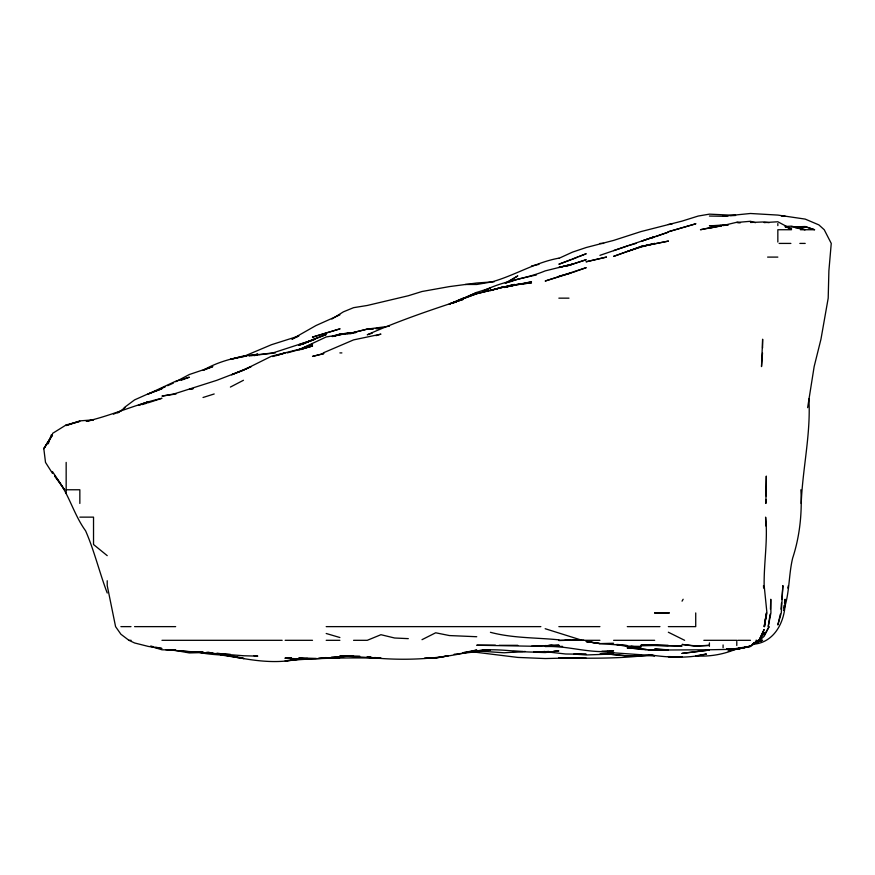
<?xml version="1.0" encoding="UTF-8"?>
<svg xmlns="http://www.w3.org/2000/svg" width="875" height="875" viewBox="0 0 875 875"><rect width="100%" height="100%" fill="white"/><g stroke="black" fill="none" stroke-linecap="round" stroke-linejoin="round"><path stroke-width="1.31" d="M762.562 347.933L762.628 339.216L761.513 366.592L762.519 352.909M765.975 499.723L765.877 503.453L766.303 476.077L766.073 495.983M800.877 489.77C802.222 512.837 799.848 536.178 792.63 558.195C788.495 575.444 789.764 593.644 783.541 610.455M770.448 609.208L770.777 599.255L770.919 612.938L768.217 626.631L770.131 614.184M781.834 599.255L782.906 585.572L781.288 612.938L777.842 624.969L780.369 614.141M780.97 609.208L781.506 602.984M801.205 503.453C802.583 468.464 810.939 434 808.894 398.945M765.778 616.678L764.498 626.631L766.445 612.938L764.148 626.631L766.938 612.938L764.148 585.397C763.82 562.57 768.009 539.941 765.614 517.136L765.734 525.853M807.636 407.652L814.155 366.592L820.958 339.216L828.198 298.156L828.888 270.791L831.25 243.414L824.228 229.731L818.902 224.908L805.208 219.1L777.842 215.086L750.466 213.489L724.894 216.048M783.65 607.961L784.066 605.478M784.47 602.984L785.083 599.255C786.188 619.325 775.359 642.884 752.959 644.262M787.828 588.055L788.375 585.572M48.311 443.734L51.242 435.017L52.478 435.017L43.816 448.711L45.511 462.394L52.478 473.353M728.066 650.88L750.466 646.538L759.095 640.314L764.148 629.497L758.975 640.314L752.598 643.956L759.172 640.314L764.148 632.417L759.15 640.314L752.631 643.989M764.148 635.392L769.103 626.631L764.148 636.289L759.62 640.314L755.038 642.294M682.041 601.169L683.145 599.255M52.139 435.017L43.816 448.711L52.478 435.017M117.742 412.956L124.983 407.652M124.195 407.652L134.586 399.886L147.842 393.969M331.898 319.025L343.372 311.85L353.566 307.672L367.259 305.473L408.308 295.75L422.002 291.506L449.367 286.606L476.744 282.997L494.167 281.783M506.395 283.052L517.803 275.909L505.258 283.183M52.478 433.442L66.161 424.922L79.844 421.334L66.161 425.502L66.161 424.922M175.645 381.752L189.339 374.522L212.833 366.592L203.022 370.377C216.344 362.578 231.383 358.247 246.564 355.95L230.387 359.384L244.081 355.83L257.764 354.878L254.034 355.655M230.387 387.067L243.458 380.275M422.002 639.68L435.684 632.789L449.367 635.556L476.744 636.727M476.744 292.48L452.791 303.133L476.744 292.403L490.427 288.028L485.45 290.27M245.252 369.436L251.125 366.592L231.634 374.762L244.081 370.005M148.28 393.969L175.645 381.248L189.339 377.202L181.169 380.275M483.591 290.959C502.873 280.689 525.197 279.267 545.169 270.9L572.545 264.108L586.228 259.7L566.322 266.306M302.247 344.477L313.436 339.216L326.2 334.556L298.823 345.363L315.066 339.216L273 352.909L249.058 355.677L257.764 354.878M301.109 349.562L312.506 344.367L300.07 349.639M161.963 388.292L165.386 386.739M167.661 385.7L173.37 383.097M558.862 258.158C534.68 262.544 513.931 276.041 490.427 282.286M451.861 303.461L464.198 298.156M558.862 258.366L572.545 252.109L586.228 247.516L613.605 240.417L640.981 231.58L682.041 221.112L698.195 216.048L709.406 214.145L735.536 215.37M449.367 304.052L463.061 298.156M339.883 314.869L315.995 325.533L291.911 339.216L298.823 336.022L271.447 344.717L244.081 356.267M312.506 344.017L298.823 349.781L326.2 336.952L353.566 332.489L367.259 329.131L389.452 326.189M751.625 644.711L762.103 640.314L755.639 642.436M572.545 259.219L577.631 257.097M113.444 414.148L120.903 411.086M323.181 352.909L353.566 339.894L380.942 334.13L375.966 335.65M578.867 256.616L586.228 253.728L558.862 264.239L571.298 259.667M148.422 393.969L161.963 388.719L148.28 393.772M599.922 255.358L654.664 236.611L642.217 240.975M572.545 272.573L576.1 271.239M640.981 246.542L668.347 241.106L640.981 246.542L613.605 256.386L640.981 246.542L654.664 243.414L640.981 247.067M66.161 425.502L79.844 420.886L93.527 419.825L86.264 421.334C112.044 415.472 136.15 404.119 161.963 398.289L148.28 402.762M465.456 297.719L476.744 293.705L514.358 284.473L476.744 293.705L449.367 303.975L463.061 299.425C430.664 309.936 398.387 320.939 367.259 334.786L372.236 333.167M642.217 240.964L668.347 232.138L655.911 236.545M650.934 238.306L654.664 236.994M509.097 282.188L517.803 279.147L536.462 274.925M558.862 276.281L571.298 272.913L545.169 281.028L586.228 267.663L577.281 270.791M613.605 250.622L627.288 245.963M736.783 648.78C723.844 654.391 709.789 656.852 695.723 655.9M298.823 344.728L312.506 340.156M627.288 251.53L639.734 247.472M738.019 648.561L740.512 647.741L738.019 648.452M203.022 397.502L214.189 393.969M754.119 642.983L762.639 640.314L755.333 642.469M252.787 355.567L257.764 354.036L251.541 355.655M301.317 349.398L312.506 345.953L271.447 356.234L244.081 369.841L216.705 380.352L173.95 393.969L161.963 396.091L176.072 393.969M287.208 352.909L312.506 345.953M332.413 336.295L339.883 334.031L356.059 332.456L339.883 334.042M142.056 404.589L147.033 403.123M628.545 245.602L636.038 243.414M272.694 356.562L285.141 352.964L276.423 355.513M323.706 353.544L312.506 356.409L323.706 353.686M353.566 332.489L367.259 329.098L373.472 328.727M709.406 228.2L721.853 225.717L700.459 229.731L723.089 224.886L728.066 224.7M193.069 388.489L189.339 389.309L193.069 388.741M531.486 265.978L538.956 264.37M517.803 284.736L531.486 281.827L504.12 287.088L515.309 285.163M697.069 655.659L706.464 653.997C687.848 658.656 668.248 657.541 649.458 654.828M490.427 282.155L476.744 284.473L465.27 284.473M275.33 352.909L259.011 354.791M353.566 332.631L339.883 334.534L332.413 336.536L342.366 334.162M649.688 654.992C619.566 658.831 589.159 658.383 558.862 657.869L586.228 658.175M668.347 224.492L672.077 224M307.53 658.383L285.141 660.822C316.87 657.88 349.005 657.606 380.942 658.175L367.259 657.234C403.802 661.227 441.109 659.466 476.744 650.027L463.061 652.706L490.427 649.644L476.744 650.891L504.12 652.783L525.263 651.459M329.93 657.803L332.413 657.573M316.247 658.438L298.823 657.913C319.167 660.767 339.467 655.233 359.789 656.195M318.73 658.23L326.2 657.573M728.066 225.094L723.089 225.509L736.783 222.272L740.512 222.742M576.275 640.019L558.862 640.544M367.259 329.131L373.472 328.748M764.148 222.6L777.842 221.769L791.525 229.086L785.302 226.756M454.147 654.27L490.427 650.147L485.45 650.409M546.416 651.58L548.909 651.438M553.886 651.164L558.862 650.88L545.169 652.564L533.98 652.192M331.177 657.311L353.566 655.823L339.883 655.834L380.942 658.241L374.719 657.508M482.967 650.552L476.744 650.88C499.68 647.227 522.309 653.997 545.169 651.525L533.98 651.995M522.78 651.448L512.827 651.525M531.486 646.22L558.862 645.214L531.486 646.22L476.744 645.225L495.403 645.181M723.089 216.048L728.066 215.808M730.559 215.698L735.536 215.469M608.508 654.073L627.288 655.911L640.981 655.331L627.288 655.911L607.239 653.997M750.466 222.48L764.148 221.933L769.125 222.677M424.484 658.328L435.684 657.869L448.131 655.812L435.684 658.12L424.484 658.372M791.525 227.008L805.208 226.516L814.548 229.731L805.208 229.731L795.255 227.752M654.664 650.311L627.288 647.839L654.664 650.311L668.347 649.797L654.664 649.042L668.347 649.983L709.406 649.764L736.783 649.25L750.466 646.22L734.289 648.812M572.545 657.913L545.169 658.547L517.803 657.42L470.52 651.591M720.606 225.378L709.406 225.783L725.583 225.291M805.208 226.723L795.255 227.073L805.208 226.723L814.548 229.731M602.405 651.23L613.605 650.869C590.559 654.139 568.17 645.477 545.169 646.461L562.592 646.406M347.342 333.812L351.083 333.703M613.605 643.245L599.922 643.606L586.228 641.484L599.922 643.595L627.288 645.608L617.334 644.448M482.967 649.742L485.45 649.677M665.864 649.688L648.441 649.698M329.93 657.891L339.883 657.672M291.353 658.153L285.141 658.263L291.353 657.989L285.141 658.109L298.823 658.93C273.831 664.727 248.697 659.794 224.175 654.959M583.745 640.15L558.862 640.314M517.803 645.323L499.144 645.323M606.134 654.062L599.922 654.117L613.605 654.369M609.875 654.03L613.605 653.997L586.228 654.959L573.792 654.084M650.759 654.959L654.664 655.681L627.288 655.911M781.397 216.048L784.962 216.048M791.525 229.731L777.842 229.731L777.842 242.058M800.384 229.731L804.617 229.731M599.922 243.414L603.652 243.414M779.122 243.414L790.88 243.414M799.848 243.414L805.208 243.414M767.605 257.097L777.842 257.097M558.862 298.156L568.98 298.156M339.883 352.909L341.884 352.909M66.161 489.77L79.844 489.77L79.844 503.453M79.844 517.136L93.527 517.136L93.527 544.512L107.22 555.647M120.903 626.631L130.988 626.631M134.586 626.631L175.645 626.631M326.2 626.631L540.848 626.631M558.862 626.631L599.922 626.631M627.288 626.631L659.958 626.631M668.347 626.631L695.723 626.631L695.723 612.938M107.22 580.738L107.22 585.572L115.577 626.631L120.903 634.233L128.92 640.314L131.119 640.314M161.963 640.314L282.166 640.314M285.141 640.314L312.506 640.314M326.2 640.314L339.883 640.314M353.566 640.314L367.259 640.314L380.942 634.703L394.625 638.006L408.308 638.641M599.922 640.314L582.116 640.314L545.169 628.709M613.605 640.314L654.664 640.314M703.828 640.314L736.783 640.314M737.811 640.314L750.466 640.314M755.934 640.314L756.941 640.314M203.022 651.798L189.339 651.722L165.692 649.666M670.841 656.644L668.347 656.622L682.041 656.753L675.817 656.688M709.406 216.048L723.089 216.256M576.275 654.073L586.228 654.259L565.666 653.997L546.416 651.798M577.522 639.855L572.545 639.712L579.48 640.314M545.169 645.586L558.862 646.023L550.145 645.312M640.981 649.381L645.958 649.589M789.031 228.484L791.525 228.605L785.302 226.494L791.525 226.133L805.208 229.731M254.034 655.769L257.764 656.13L244.081 655.78L175.645 650.508L189.339 652.936L203.022 652.564L200.528 652.269M565.173 640.052L570.216 640.314M654.664 655.681L613.605 652.827L607.381 651.536M558.862 639.833C536.014 637.547 512.783 638.269 490.427 632.308M170.669 649.72L175.645 650.016L161.963 649.797L150.763 646.373M230.387 654.336L216.705 653.384L225.127 653.997M601.158 651.438L613.605 652.673M548.909 645.291L558.862 646.286L551.392 645.378M739.266 222.731L736.783 222.458L750.466 221.287L755.442 222.666M206.752 652.269L212.975 652.969L207.998 652.378M367.259 656.633L370.989 657.07M220.434 654.894L244.081 658.58C229.491 654.03 214.112 655.856 199.292 652.367M586.228 641.55L599.922 643.595M631.028 646.198L634.758 646.756M637.241 647.139L640.981 647.697L627.288 646.363L640.981 646.527L627.288 646.494L616.087 644.47M607.381 651.448L609.875 651.941M150.763 646.133L153.256 646.658M155.739 647.183L161.963 648.506L148.28 646.417L134.586 642.972L128.92 640.314M326.2 633.489L339.883 637.525M226.964 655.123L230.387 656.25L225.827 654.762M668.347 632.231L684.622 640.314M54.688 476.077L64.52 489.77L52.478 471.592M54.808 476.077C68.677 492.264 73.172 513.756 85.608 530.83C94.38 550.922 99.422 572.425 107.22 593.02M763.492 585.572L763.623 588.077M777.842 223.562L777.842 225.63M736.783 641.43L736.783 645.498M723.089 644.952L723.089 647.719M709.406 642.895L709.406 646.275M66.161 462.394L66.161 493.445M148.28 401.745L138.327 405.409L148.28 401.745M695.723 223.803L668.347 231.755L695.723 223.803M339.883 328.88L312.506 337.116L339.883 328.88M504.12 286.573L490.427 290.577L504.12 286.573M606.419 257.097L586.228 261.767L606.419 257.097M572.545 264.217L558.862 267.488L572.545 264.217M516.786 284.473L504.12 287.481L517.803 284.473L531.486 282.855L516.786 284.473M750.466 646.122L736.783 649.25L726.83 648.802L736.783 649.25L750.466 646.122M669.189 612.938L654.664 612.938L669.189 612.938M709.406 650.048L682.041 653.395L709.406 650.048M380.942 328.289L375.966 328.595L380.942 328.289M709.406 645.378L695.723 646.22L682.041 644.438L695.723 645.925L709.406 645.378M654.664 645.323L640.981 645.575L668.347 645.466L640.981 645.017L682.041 646.045L654.664 645.323M787.795 227.052L785.302 226.964L787.795 227.073M736.783 649.261L733.042 648.769L736.783 649.261"/></g></svg>
